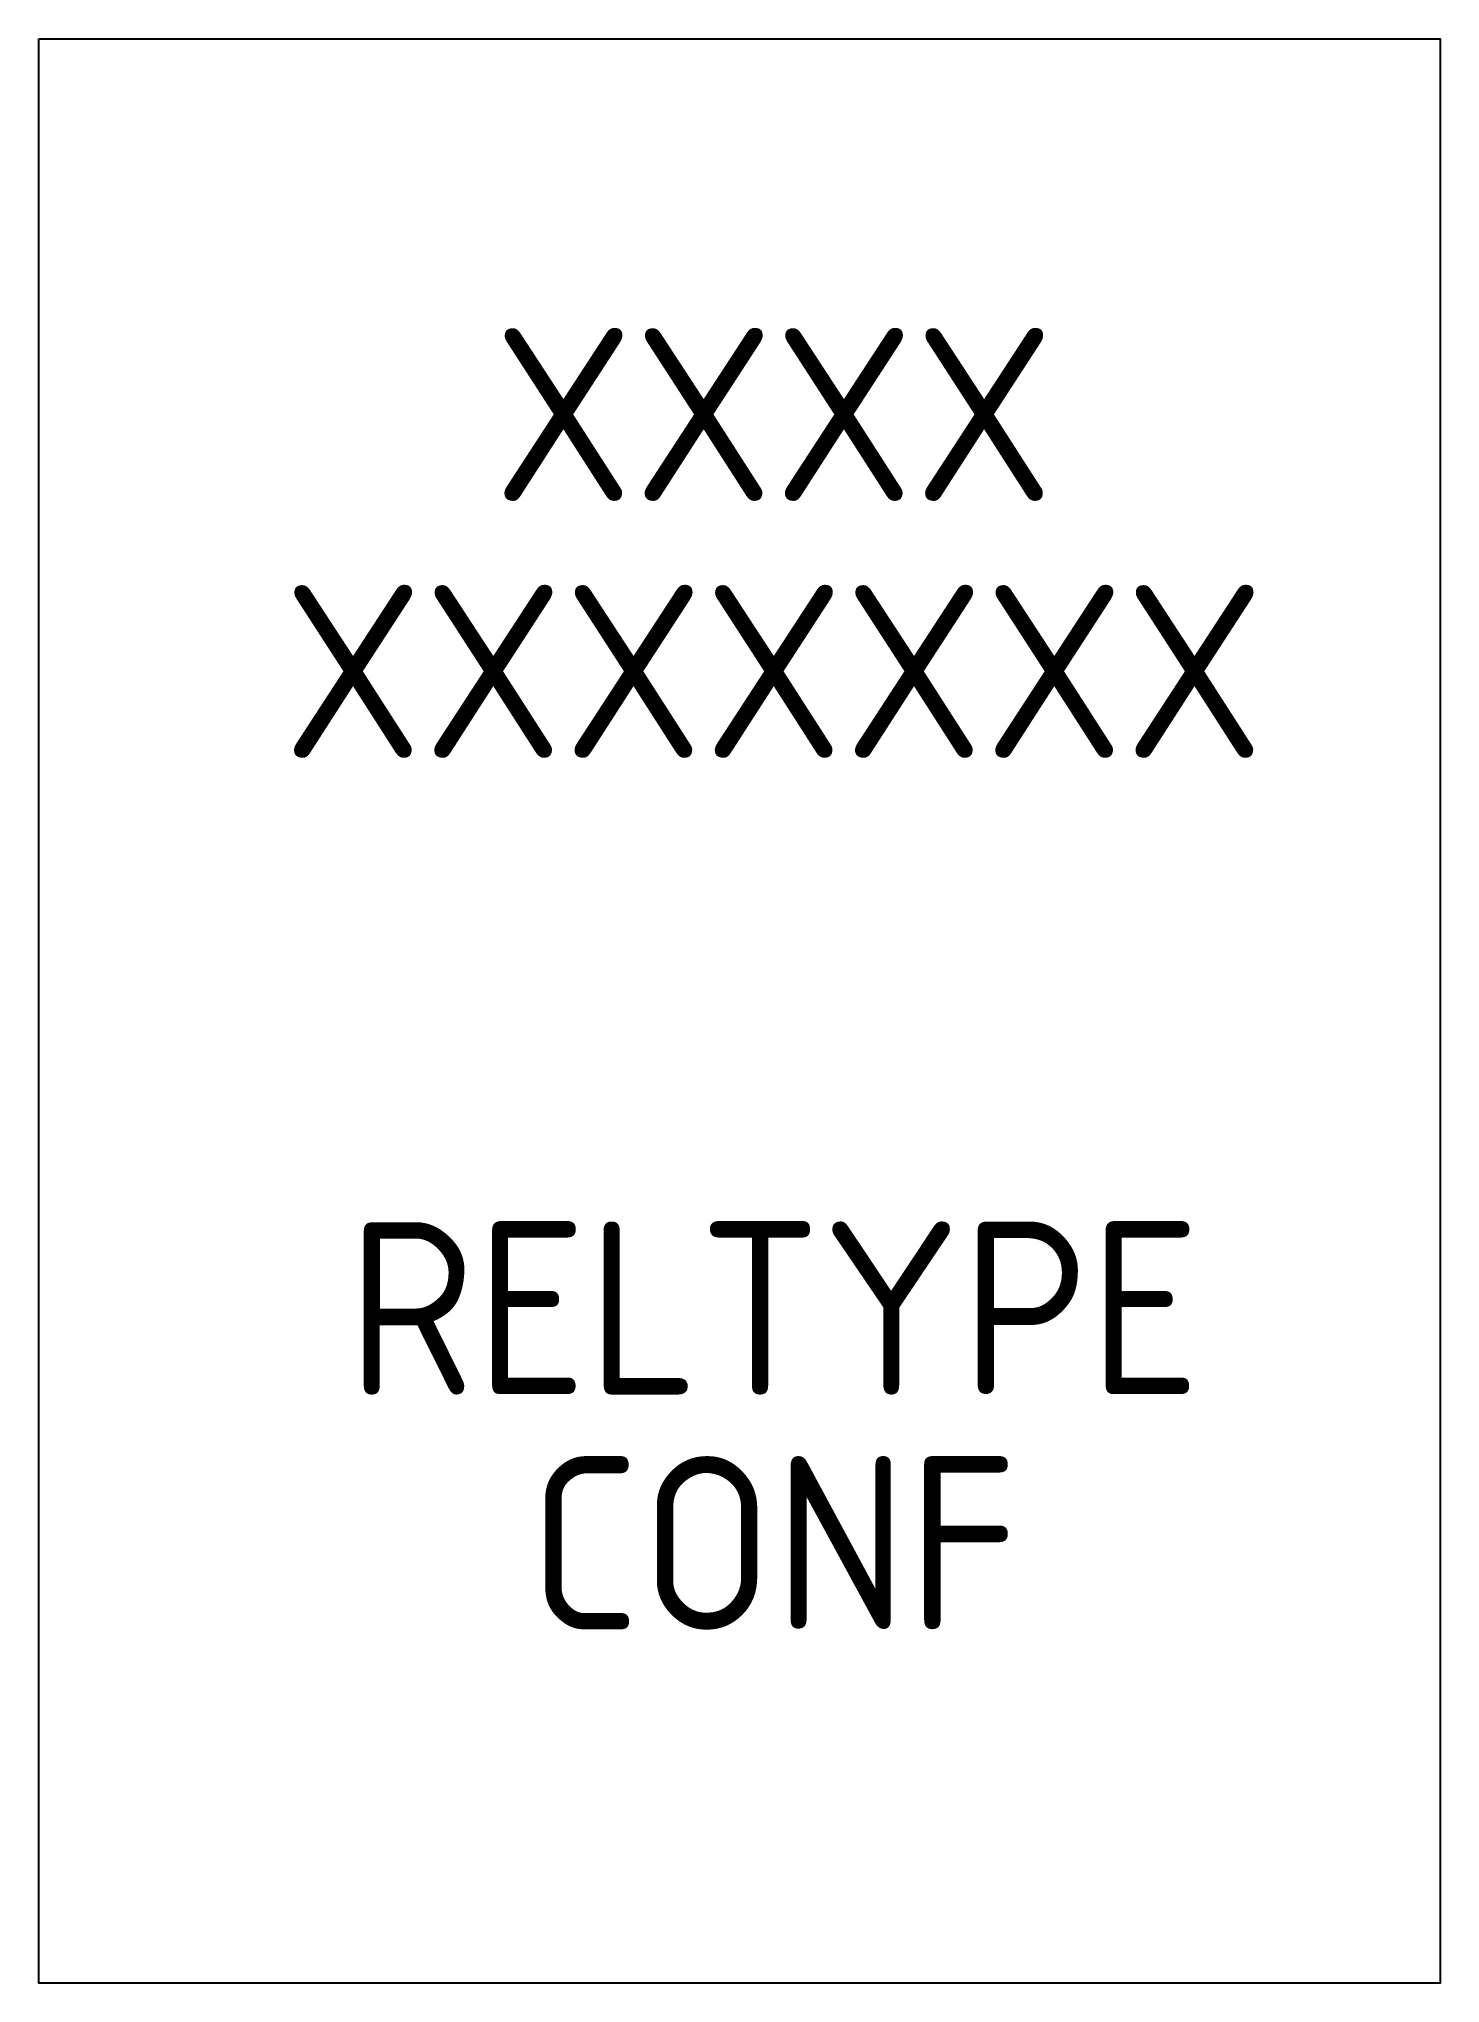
# Model space of a CAD drawing. Header units: millimetres. Extents: x 64.6 to 82.4, y 117.5 to 142.2.
import ezdxf
from ezdxf.enums import TextEntityAlignment as Align

# ---------------------------------------------------------------- set-up
doc = ezdxf.new("R2010")
doc.units = ezdxf.units.MM
doc.layers.add('Black', color=7, linetype='Continuous')
doc.styles.add('ISOCP', font='isocp.shx')

# ---------------------------------------------------------------- blocks, each defined once
blk = doc.blocks.new('SingleRelay_20')
blk.add_lwpolyline([(0, 0), (17.82, 0), (17.82, -24.719), (0, -24.719)], close=True)
at = {"style": 'ISOCP'}
for tag, height, p in [('NAME1', 2, (9.346, -4.774)), ('NAME2', 2, (9.346, -8.04)), ('NAME3', 2, (9.346, -11.092)), ('RELTYP', 2, (9.346, -16.136)), ('CNTCNF', 1.8, (9.346, -19.125))]:
    blk.add_attdef(tag, text='', height=height, dxfattribs=at).set_placement(p, align=Align.MIDDLE_CENTER)

msp = doc.modelspace()

# ---------------------------------------------------------------- block references
at = {"layer": 'Black'}
ref = msp.add_blockref('SingleRelay_20', (64.61, 142.233), dxfattribs=at)
ref.add_attrib('NAME1', 'XXXX', dxfattribs={"layer": '0', "height": 2.2, "style": 'ISOCP'}).set_placement((73.956, 137.459), align=Align.MIDDLE_CENTER)
ref.add_attrib('NAME2', 'XXXXXXX', dxfattribs={"layer": '0', "height": 2.2, "style": 'ISOCP'}).set_placement((73.956, 134.193), align=Align.MIDDLE_CENTER)
ref.add_attrib('RELTYP', 'RELTYPE', dxfattribs={"layer": '0', "height": 2.2, "style": 'ISOCP'}).set_placement((73.956, 126.097), align=Align.MIDDLE_CENTER)
ref.add_attrib('CNTCNF', 'CONF', dxfattribs={"layer": '0', "height": 2.2, "style": 'ISOCP'}).set_placement((73.956, 123.108), align=Align.MIDDLE_CENTER)

doc.saveas('drawing.dxf')
